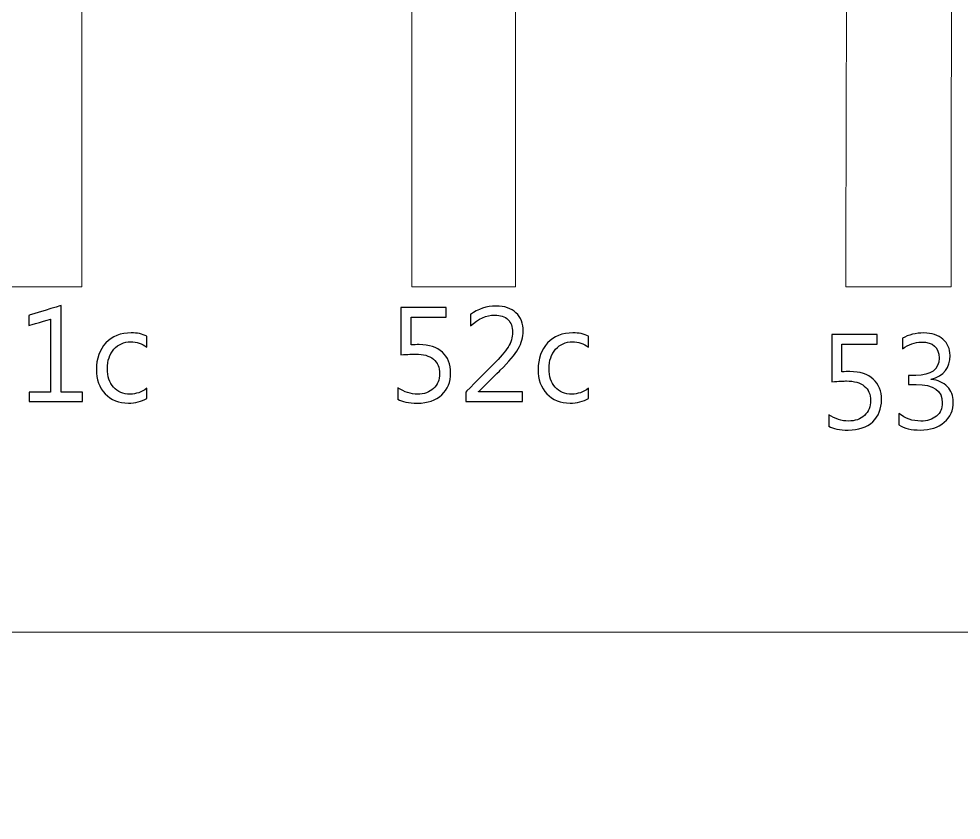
# Model space of a CAD drawing. Header units: centimetres. Extents: x -494 to 505, y -672 to 577.
# Drawn here: x 310.1 to 385.6, y 283.6 to 347.9 of the extents above; entities that cross this region are included whole.
import ezdxf

# ---------------------------------------------------------------- set-up
doc = ezdxf.new("R2010")
doc.units = ezdxf.units.CM
doc.header["$MEASUREMENT"] = 0
doc.layers.add('Camada 1', color=7, linetype='Continuous')
doc.layers.add('Camada 2', color=10, linetype='Continuous')

msp = doc.modelspace()

# ---------------------------------------------------------------- linework, layer by layer
at = {"layer": 'Camada 1', "lineweight": 9}
msp.add_open_spline([(288.960814, 353.67214), (288.960814, 353.67214), (306.821586, 353.757484), (306.821586, 353.757484), (306.821586, 353.757484), (306.821586, 353.757484), (306.803806, 326.357488), (306.803806, 326.357488), (306.803806, 326.357488), (306.803806, 326.357488), (315.147198, 326.356472), (315.147198, 326.356472), (315.147198, 326.356472), (315.147198, 326.356472), (315.160914, 353.57562), (315.160914, 353.57562), (315.160914, 353.57562), (315.160914, 353.57562), (341.611458, 353.57562), (341.611458, 353.57562), (341.611458, 353.57562), (341.611458, 353.57562), (341.611458, 326.355964), (341.611458, 326.355964), (341.611458, 326.355964), (341.611458, 326.355964), (349.923862, 326.357996), (349.923862, 326.357996), (349.923862, 326.357996), (349.923862, 326.357996), (349.92691, 353.617276), (349.92691, 353.617276), (349.92691, 353.617276), (349.92691, 353.617276), (376.460766, 353.605592), (376.460766, 353.605592), (376.460766, 353.605592), (376.460766, 353.605592), (376.395234, 326.36714), (376.395234, 326.36714), (376.395234, 326.36714), (376.395234, 326.36714), (384.838194, 326.357488), (384.838194, 326.357488), (384.838194, 326.357488), (384.838194, 326.357488), (384.869182, 353.677728), (384.869182, 353.677728), (384.869182, 353.677728), (384.869182, 353.677728), (411.304994, 353.702112), (411.304994, 353.702112), (411.304994, 353.702112), (411.304994, 353.702112), (411.304994, 326.35952), (411.304994, 326.35952), (411.304994, 326.35952), (411.304994, 326.35952), (419.585902, 326.365108), (419.585902, 326.365108), (419.585902, 326.365108), (419.585902, 326.365108), (419.720522, 353.670108), (419.720522, 353.670108), (419.720522, 353.670108), (419.720522, 353.670108), (446.437766, 353.618292), (446.437766, 353.618292), (446.437766, 353.618292), (446.437766, 353.618292), (446.52311, 326.358504), (446.52311, 326.358504), (446.52311, 326.358504), (446.52311, 326.358504), (454.750678, 326.360536), (454.750678, 326.360536), (454.750678, 326.360536), (454.750678, 326.360536), (454.791826, 353.618292), (454.791826, 353.618292), (454.791826, 353.618292), (454.791826, 353.618292), (489.229146, 353.633024), (489.229146, 353.633024), (489.229146, 353.633024), (489.229146, 353.633024), (489.287566, 342.489536), (489.287566, 342.489536), (489.287566, 342.489536), (489.287566, 342.489536), (481.005134, 342.497156), (481.005134, 342.497156), (481.005134, 342.497156), (481.005134, 342.497156), (481.005642, 309.723028), (481.005642, 309.723028), (481.005642, 309.723028), (481.005642, 309.723028), (489.285534, 309.728616), (489.285534, 309.728616), (489.285534, 309.728616), (489.285534, 309.728616), (489.28401, 298.680632), (489.28401, 298.680632), (489.28401, 298.680632), (489.28401, 298.680632), (280.265378, 298.67606), (280.265378, 298.67606), (280.265378, 298.67606), (280.265378, 298.67606), (280.256742, 315.430408), (280.256742, 315.430408), (280.256742, 315.430408), (280.256742, 315.430408), (252.19279, 315.430408), (252.19279, 315.430408), (252.19279, 315.430408), (247.88749, 315.334904), (245.91899, 310.748172), (245.883938, 302.43526), (245.883938, 302.43526), (246.230902, 288.837116), (238.245142, 283.140404), (231.76103, 283.8704), (231.76103, 283.8704), (231.76103, 283.8704), (235.595922, 314.865512), (235.595922, 314.865512), (235.595922, 314.865512), (235.595922, 314.865512), (227.385626, 315.718444), (227.385626, 315.718444), (227.385626, 315.718444), (227.385626, 315.718444), (224.653602, 295.469056), (224.653602, 295.469056), (224.653602, 295.469056), (224.653602, 295.469056), (5.72135, 295.22674), (5.72135, 295.22674), (5.72135, 295.22674), (5.72135, 295.22674), (5.716778, 279.167844), (5.716778, 279.167844), (5.716778, 279.167844), (5.716778, 279.167844), (-2.628138, 279.165304), (-2.628138, 279.165304), (-2.628138, 279.165304), (-2.628138, 279.165304), (-2.98577, 224.0915), (-2.98577, 224.0915), (-2.98577, 224.0915), (-2.98577, 224.0915), (-88.789002, 214.483696), (-88.789002, 214.483696), (-88.789002, 214.483696), (-88.789002, 214.483696), (-160.134554, 214.52332), (-160.134554, 214.52332), (-160.134554, 214.52332), (-163.876482, 213.130384), (-165.443662, 209.995516), (-164.388038, 204.757528), (-164.388038, 204.757528), (-164.388038, 204.757528), (-161.889694, 196.939916), (-161.889694, 196.939916), (-161.889694, 196.939916), (-159.55137, 189.6237), (-158.882842, 185.430668), (-164.745162, 183.003444), (-164.745162, 183.003444), (-164.745162, 183.003444), (-175.274478, 179.070508), (-175.274478, 179.070508), (-175.274478, 179.070508), (-189.770766, 172.492416), (-191.904366, 158.459424), (-185.580274, 139.325096), (-185.580274, 139.325096), (-182.29707, 128.78308), (-186.260486, 121.438924), (-192.412366, 123.689364), (-192.412366, 123.689364), (-192.412366, 123.689364), (-261.359142, 146.906996), (-261.359142, 146.906996), (-261.359142, 146.906996), (-259.768086, 152.90292), (-257.854958, 158.898844), (-255.620774, 164.893752), (-255.620774, 164.893752), (-255.620774, 164.893752), (-235.993178, 156.483304), (-235.993178, 156.483304), (-235.993178, 156.483304), (-235.993178, 156.483304), (-233.24947, 164.39388), (-233.24947, 164.39388), (-233.24947, 164.39388), (-233.24947, 164.39388), (-252.959362, 172.804328), (-252.959362, 172.804328), (-252.959362, 172.804328), (-249.96013, 179.295044), (-246.799354, 185.623708), (-243.478558, 191.789812), (-243.478558, 191.789812), (-243.478558, 191.789812), (-223.85147, 181.048152), (-223.85147, 181.048152), (-223.85147, 181.048152), (-223.85147, 181.048152), (-219.526358, 188.126116), (-219.526358, 188.126116), (-219.526358, 188.126116), (-219.526358, 188.126116), (-238.904526, 198.951596), (-238.904526, 198.951596), (-238.904526, 198.951596), (-235.729018, 204.52842), (-232.421938, 209.843116), (-228.924866, 214.772748), (-228.924866, 214.772748), (-228.924866, 214.772748), (-210.96097, 202.698604), (-210.96097, 202.698604), (-210.96097, 202.698604), (-210.96097, 202.698604), (-206.469742, 209.526632), (-206.469742, 209.526632), (-206.469742, 209.526632), (-206.469742, 209.526632), (-224.18421, 221.600776), (-224.18421, 221.600776), (-224.18421, 221.600776), (-220.36151, 226.60102), (-216.750138, 231.702356), (-213.372446, 236.922564), (-213.372446, 236.922564), (-213.372446, 236.922564), (-194.826382, 225.348292), (-194.826382, 225.348292), (-194.826382, 225.348292), (-194.826382, 225.348292), (-191.25057, 232.592372), (-191.25057, 232.592372), (-191.25057, 232.592372), (-191.25057, 232.592372), (-209.380582, 244.333776), (-209.380582, 244.333776), (-209.380582, 244.333776), (-202.259946, 261.027672), (-207.195166, 274.737068), (-227.065078, 282.88488), (-227.065078, 282.88488), (-261.775194, 290.706048), (-301.116238, 286.78124), (-337.022694, 269.0622), (-337.022694, 269.0622), (-362.833158, 254.920496), (-388.11327, 237.066328), (-415.161222, 221.333568), (-415.161222, 221.333568), (-428.876714, 212.451696), (-442.468254, 204.489812), (-456.981306, 198.090028), (-456.981306, 198.090028), (-462.47939, 196.298312), (-466.306662, 195.61048), (-468.373206, 196.760592), (-468.373206, 196.760592), (-481.297234, 208.35874), (-487.891074, 236.208316), (-486.846118, 283.671264), (-486.846118, 283.671264), (-484.055166, 323.948552), (-477.369886, 350.249236), (-465.985606, 359.680256), (-465.985606, 359.680256), (-455.591418, 363.607604), (-416.449002, 364.2106), (-357.647494, 359.764076), (-357.647494, 359.764076), (-317.62573, 356.62108), (-277.81377, 352.853244), (-238.131858, 348.694756), (-238.131858, 348.694756), (-214.866474, 346.01658), (-195.551298, 366.45342), (-178.214274, 397.942308), (-178.214274, 397.942308), (-183.909462, 398.922748), (-187.93587, 403.347936), (-188.438282, 412.292292), (-188.438282, 412.292292), (-188.327538, 422.884092), (-183.723026, 428.164752), (-174.94631, 428.932848), (-174.94631, 428.932848), (-171.28617, 428.963836), (-167.626538, 428.92218), (-163.96843, 428.50308), (-163.96843, 428.50308), (-159.001206, 427.909736), (-156.690822, 430.099216), (-156.854398, 436.178452), (-156.854398, 436.178452), (-156.854398, 436.178452), (-156.778198, 448.203828), (-156.778198, 448.203828), (-156.778198, 448.203828), (-156.778198, 448.203828), (-147.700746, 448.20332), (-147.700746, 448.20332), (-147.700746, 448.20332), (-147.700746, 448.20332), (-147.697698, 465.516468), (-147.697698, 465.516468), (-147.697698, 465.516468), (-147.697698, 465.516468), (-132.459222, 465.506816), (-132.459222, 465.506816), (-132.459222, 465.506816), (-132.459222, 465.506816), (-117.536722, 483.837996), (-117.536722, 483.837996), (-117.536722, 483.837996), (-117.536722, 483.837996), (-45.491654, 483.825804), (-45.491654, 483.825804), (-45.491654, 483.825804), (-45.491654, 483.825804), (-45.47489, 454.015348), (-45.47489, 454.015348), (-45.47489, 454.015348), (-45.47489, 454.015348), (-36.796218, 454.018396), (-36.796218, 454.018396), (-36.796218, 454.018396), (-36.796218, 454.018396), (-36.920678, 434.287168), (-36.920678, 434.287168), (-36.920678, 434.287168), (-37.163502, 430.041812), (-40.062658, 428.173896), (-44.477686, 427.461172), (-44.477686, 427.461172), (-44.477686, 427.461172), (-58.86831, 427.45914), (-58.86831, 427.45914), (-58.86831, 427.45914), (-58.86831, 427.45914), (-58.872882, 414.921192), (-58.872882, 414.921192), (-58.872882, 414.921192), (-58.872882, 414.921192), (-43.79849, 414.921192), (-43.79849, 414.921192), (-43.79849, 414.921192), (-24.761698, 414.171384), (-13.673582, 411.255972), (-8.36295, 404.78964), (-8.36295, 404.78964), (-4.952238, 400.746468), (-2.86385, 396.261336), (-2.70891, 391.1346), (-2.70891, 391.1346), (-2.70891, 391.1346), (-2.534666, 366.474248), (-2.534666, 366.474248), (-2.534666, 366.474248), (-2.534666, 366.474248), (5.877814, 366.480344), (5.877814, 366.480344), (5.877814, 366.480344), (5.877814, 366.480344), (5.90169, 347.073728), (5.90169, 347.073728), (5.90169, 347.073728), (5.90169, 347.073728), (233.39171, 347.06814), (233.39171, 347.06814), (233.39171, 347.06814), (233.39171, 347.06814), (233.356658, 357.819452), (233.356658, 357.819452), (233.356658, 357.819452), (238.909098, 375.214388), (244.365526, 393.373356), (250.012962, 410.004768), (250.012962, 410.004768), (252.496066, 417.378896), (256.725674, 421.44188), (262.677402, 421.235124), (262.677402, 421.235124), (270.499078, 420.488872), (274.919186, 415.631376), (277.312882, 408.136344), (277.312882, 408.136344), (281.81935, 390.775952), (285.049722, 371.798088), (288.960814, 353.67214)], degree=3, knots=[0, 0, 0, 0, 0.009803922, 0.009803922, 0.009803922, 0.009803932, 0.019607843, 0.019607843, 0.019607843, 0.019607853, 0.029411765, 0.029411765, 0.029411765, 0.029411775, 0.039215686, 0.039215686, 0.039215686, 0.039215696, 0.049019608, 0.049019608, 0.049019608, 0.049019618, 0.058823529, 0.058823529, 0.058823529, 0.058823539, 0.068627451, 0.068627451, 0.068627451, 0.068627461, 0.078431373, 0.078431373, 0.078431373, 0.078431383, 0.088235294, 0.088235294, 0.088235294, 0.088235304, 0.098039216, 0.098039216, 0.098039216, 0.098039226, 0.107843137, 0.107843137, 0.107843137, 0.107843147, 0.117647059, 0.117647059, 0.117647059, 0.117647069, 0.12745098, 0.12745098, 0.12745098, 0.12745099, 0.137254902, 0.137254902, 0.137254902, 0.137254912, 0.147058824, 0.147058824, 0.147058824, 0.147058834, 0.156862745, 0.156862745, 0.156862745, 0.156862755, 0.166666667, 0.166666667, 0.166666667, 0.166666677, 0.176470588, 0.176470588, 0.176470588, 0.176470598, 0.18627451, 0.18627451, 0.18627451, 0.18627452, 0.196078431, 0.196078431, 0.196078431, 0.196078441, 0.205882353, 0.205882353, 0.205882353, 0.205882363, 0.215686275, 0.215686275, 0.215686275, 0.215686285, 0.225490196, 0.225490196, 0.225490196, 0.225490206, 0.235294118, 0.235294118, 0.235294118, 0.235294128, 0.245098039, 0.245098039, 0.245098039, 0.245098049, 0.254901961, 0.254901961, 0.254901961, 0.254901971, 0.264705882, 0.264705882, 0.264705882, 0.264705892, 0.274509804, 0.274509804, 0.274509804, 0.274509814, 0.284313725, 0.284313725, 0.284313725, 0.284313735, 0.294117647, 0.294117647, 0.294117647, 0.294117657, 0.303921569, 0.303921569, 0.303921569, 0.303921579, 0.31372549, 0.31372549, 0.31372549, 0.3137255, 0.323529412, 0.323529412, 0.323529412, 0.323529422, 0.333333333, 0.333333333, 0.333333333, 0.333333343, 0.343137255, 0.343137255, 0.343137255, 0.343137265, 0.352941176, 0.352941176, 0.352941176, 0.352941186, 0.362745098, 0.362745098, 0.362745098, 0.362745108, 0.37254902, 0.37254902, 0.37254902, 0.37254903, 0.382352941, 0.382352941, 0.382352941, 0.382352951, 0.392156863, 0.392156863, 0.392156863, 0.392156873, 0.401960784, 0.401960784, 0.401960784, 0.401960794, 0.411764706, 0.411764706, 0.411764706, 0.411764716, 0.421568627, 0.421568627, 0.421568627, 0.421568637, 0.431372549, 0.431372549, 0.431372549, 0.431372559, 0.441176471, 0.441176471, 0.441176471, 0.441176481, 0.450980392, 0.450980392, 0.450980392, 0.450980402, 0.460784314, 0.460784314, 0.460784314, 0.460784324, 0.470588235, 0.470588235, 0.470588235, 0.470588245, 0.480392157, 0.480392157, 0.480392157, 0.480392167, 0.490196078, 0.490196078, 0.490196078, 0.490196088, 0.5, 0.5, 0.5, 0.50000001, 0.509803922, 0.509803922, 0.509803922, 0.509803932, 0.519607843, 0.519607843, 0.519607843, 0.519607853, 0.529411765, 0.529411765, 0.529411765, 0.529411775, 0.539215686, 0.539215686, 0.539215686, 0.539215696, 0.549019608, 0.549019608, 0.549019608, 0.549019618, 0.558823529, 0.558823529, 0.558823529, 0.558823539, 0.568627451, 0.568627451, 0.568627451, 0.568627461, 0.578431373, 0.578431373, 0.578431373, 0.578431383, 0.588235294, 0.588235294, 0.588235294, 0.588235304, 0.598039216, 0.598039216, 0.598039216, 0.598039226, 0.607843137, 0.607843137, 0.607843137, 0.607843147, 0.617647059, 0.617647059, 0.617647059, 0.617647069, 0.62745098, 0.62745098, 0.62745098, 0.62745099, 0.637254902, 0.637254902, 0.637254902, 0.637254912, 0.647058824, 0.647058824, 0.647058824, 0.647058834, 0.656862745, 0.656862745, 0.656862745, 0.656862755, 0.666666667, 0.666666667, 0.666666667, 0.666666677, 0.676470588, 0.676470588, 0.676470588, 0.676470598, 0.68627451, 0.68627451, 0.68627451, 0.68627452, 0.696078431, 0.696078431, 0.696078431, 0.696078441, 0.705882353, 0.705882353, 0.705882353, 0.705882363, 0.715686275, 0.715686275, 0.715686275, 0.715686285, 0.725490196, 0.725490196, 0.725490196, 0.725490206, 0.735294118, 0.735294118, 0.735294118, 0.735294128, 0.745098039, 0.745098039, 0.745098039, 0.745098049, 0.754901961, 0.754901961, 0.754901961, 0.754901971, 0.764705882, 0.764705882, 0.764705882, 0.764705892, 0.774509804, 0.774509804, 0.774509804, 0.774509814, 0.784313725, 0.784313725, 0.784313725, 0.784313735, 0.794117647, 0.794117647, 0.794117647, 0.794117657, 0.803921569, 0.803921569, 0.803921569, 0.803921579, 0.81372549, 0.81372549, 0.81372549, 0.8137255, 0.823529412, 0.823529412, 0.823529412, 0.823529422, 0.833333333, 0.833333333, 0.833333333, 0.833333343, 0.843137255, 0.843137255, 0.843137255, 0.843137265, 0.852941176, 0.852941176, 0.852941176, 0.852941186, 0.862745098, 0.862745098, 0.862745098, 0.862745108, 0.87254902, 0.87254902, 0.87254902, 0.87254903, 0.882352941, 0.882352941, 0.882352941, 0.882352951, 0.892156863, 0.892156863, 0.892156863, 0.892156873, 0.901960784, 0.901960784, 0.901960784, 0.901960794, 0.911764706, 0.911764706, 0.911764706, 0.911764716, 0.921568627, 0.921568627, 0.921568627, 0.921568637, 0.931372549, 0.931372549, 0.931372549, 0.931372559, 0.941176471, 0.941176471, 0.941176471, 0.941176481, 0.950980392, 0.950980392, 0.950980392, 0.950980402, 0.960784314, 0.960784314, 0.960784314, 0.960784324, 0.970588235, 0.970588235, 0.970588235, 0.970588245, 0.980392157, 0.980392157, 0.980392157, 0.980392167, 1, 1, 1, 1], dxfattribs=at)
at = {"layer": 'Camada 2'}
for points, knots in [([(315.203332, 317.17488), (315.203332, 317.17488), (310.945276, 317.17488), (310.945276, 317.17488), (310.945276, 317.17488), (310.945276, 317.17488), (310.945276, 317.927482), (310.945276, 317.927482), (310.945276, 317.927482), (310.945276, 317.927482), (312.644028, 317.927482), (312.644028, 317.927482), (312.644028, 317.927482), (312.644028, 317.927482), (312.644028, 323.780658), (312.644028, 323.780658), (312.644028, 323.780658), (312.644028, 323.780658), (310.902096, 323.260974), (310.902096, 323.260974), (310.902096, 323.260974), (310.902096, 323.260974), (310.902096, 324.078092), (310.902096, 324.078092), (310.902096, 324.078092), (310.902096, 324.078092), (313.504326, 324.873874), (313.504326, 324.873874), (313.504326, 324.873874), (313.504326, 324.873874), (313.504326, 317.927482), (313.504326, 317.927482), (313.504326, 317.927482), (313.504326, 317.927482), (315.203332, 317.927482), (315.203332, 317.927482), (315.203332, 317.927482), (315.203332, 317.927482), (315.203332, 317.17488), (315.203332, 317.17488)], [0, 0, 0, 0, 0.090909091, 0.090909091, 0.090909091, 0.090909101, 0.181818182, 0.181818182, 0.181818182, 0.181818192, 0.272727273, 0.272727273, 0.272727273, 0.272727283, 0.363636364, 0.363636364, 0.363636364, 0.363636374, 0.454545455, 0.454545455, 0.454545455, 0.454545465, 0.545454545, 0.545454545, 0.545454545, 0.545454555, 0.636363636, 0.636363636, 0.636363636, 0.636363646, 0.727272727, 0.727272727, 0.727272727, 0.727272737, 0.818181818, 0.818181818, 0.818181818, 0.818181828, 1, 1, 1, 1]), ([(350.471232, 317.17488), (350.471232, 317.17488), (345.933522, 317.17488), (345.933522, 317.17488), (345.933522, 317.17488), (345.933522, 317.17488), (345.933522, 317.938404), (345.933522, 317.938404), (345.933522, 317.938404), (345.933522, 317.938404), (348.127066, 320.13906), (348.127066, 320.13906), (348.127066, 320.13906), (348.687898, 320.699892), (349.087694, 321.165982), (349.325946, 321.538854), (349.325946, 321.538854), (349.56623, 321.911472), (349.686118, 322.311268), (349.686118, 322.734178), (349.686118, 322.734178), (349.686118, 323.167756), (349.56242, 323.504814), (349.3135, 323.743066), (349.3135, 323.743066), (349.064326, 323.981318), (348.711266, 324.099682), (348.252542, 324.099682), (348.252542, 324.099682), (347.580458, 324.099682), (346.937076, 323.812916), (346.320618, 323.239384), (346.320618, 323.239384), (346.320618, 323.239384), (346.320618, 324.142608), (346.320618, 324.142608), (346.320618, 324.142608), (346.908374, 324.601586), (347.592904, 324.830948), (348.37243, 324.830948), (348.37243, 324.830948), (349.044514, 324.830948), (349.573342, 324.648068), (349.95866, 324.28434), (349.95866, 324.28434), (350.343978, 323.920612), (350.535748, 323.431154), (350.535748, 322.818252), (350.535748, 322.818252), (350.535748, 322.33616), (350.40316, 321.863212), (350.135952, 321.402456), (350.135952, 321.402456), (349.870776, 320.941954), (349.39224, 320.3702), (348.702376, 319.687448), (348.702376, 319.687448), (348.702376, 319.687448), (346.965778, 317.970662), (346.965778, 317.970662), (346.965778, 317.970662), (346.965778, 317.970662), (346.965778, 317.949072), (346.965778, 317.949072), (346.965778, 317.949072), (346.965778, 317.949072), (350.471232, 317.949072), (350.471232, 317.949072), (350.471232, 317.949072), (350.471232, 317.949072), (350.471232, 317.17488), (350.471232, 317.17488)], [0, 0, 0, 0, 0.052631579, 0.052631579, 0.052631579, 0.052631589, 0.105263158, 0.105263158, 0.105263158, 0.105263168, 0.157894737, 0.157894737, 0.157894737, 0.157894747, 0.210526316, 0.210526316, 0.210526316, 0.210526326, 0.263157895, 0.263157895, 0.263157895, 0.263157905, 0.315789474, 0.315789474, 0.315789474, 0.315789484, 0.368421053, 0.368421053, 0.368421053, 0.368421063, 0.421052632, 0.421052632, 0.421052632, 0.421052642, 0.473684211, 0.473684211, 0.473684211, 0.473684221, 0.526315789, 0.526315789, 0.526315789, 0.526315799, 0.578947368, 0.578947368, 0.578947368, 0.578947378, 0.631578947, 0.631578947, 0.631578947, 0.631578957, 0.684210526, 0.684210526, 0.684210526, 0.684210536, 0.736842105, 0.736842105, 0.736842105, 0.736842115, 0.789473684, 0.789473684, 0.789473684, 0.789473694, 0.842105263, 0.842105263, 0.842105263, 0.842105273, 0.894736842, 0.894736842, 0.894736842, 0.894736852, 1, 1, 1, 1]), ([(340.492588, 317.35776), (340.492588, 317.35776), (340.492588, 318.271652), (340.492588, 318.271652), (340.492588, 318.271652), (341.006938, 317.934848), (341.530178, 317.766192), (342.062308, 317.766192), (342.062308, 317.766192), (342.594692, 317.766192), (343.022936, 317.916814), (343.349072, 318.217804), (343.349072, 318.217804), (343.673684, 318.51727), (343.836752, 318.916812), (343.836752, 319.413382), (343.836752, 319.413382), (343.836752, 319.906142), (343.669874, 320.29146), (343.338404, 320.567304), (343.338404, 320.567304), (343.005156, 320.843402), (342.530176, 320.981324), (341.910162, 320.981324), (341.910162, 320.981324), (341.700358, 320.981324), (341.30615, 320.959988), (340.729062, 320.918586), (340.729062, 320.918586), (340.729062, 320.918586), (340.729062, 324.701916), (340.729062, 324.701916), (340.729062, 324.701916), (340.729062, 324.701916), (344.374216, 324.701916), (344.374216, 324.701916), (344.374216, 324.701916), (344.374216, 324.701916), (344.374216, 323.927724), (344.374216, 323.927724), (344.374216, 323.927724), (344.374216, 323.927724), (341.54618, 323.927724), (341.54618, 323.927724), (341.54618, 323.927724), (341.54618, 323.927724), (341.54618, 321.71259), (341.54618, 321.71259), (341.54618, 321.71259), (341.777574, 321.726814), (341.99068, 321.73418), (342.187784, 321.73418), (342.187784, 321.73418), (342.992456, 321.73418), (343.61628, 321.531488), (344.05697, 321.12839), (344.05697, 321.12839), (344.497914, 320.725038), (344.718386, 320.171318), (344.718386, 319.468754), (344.718386, 319.468754), (344.718386, 318.741298), (344.481912, 318.155066), (344.006932, 317.712598), (344.006932, 317.712598), (343.531952, 317.268098), (342.87968, 317.045848), (342.053418, 317.045848), (342.053418, 317.045848), (341.356442, 317.045848), (340.836504, 317.149734), (340.492588, 317.35776)], [0, 0, 0, 0, 0.052631579, 0.052631579, 0.052631579, 0.052631589, 0.105263158, 0.105263158, 0.105263158, 0.105263168, 0.157894737, 0.157894737, 0.157894737, 0.157894747, 0.210526316, 0.210526316, 0.210526316, 0.210526326, 0.263157895, 0.263157895, 0.263157895, 0.263157905, 0.315789474, 0.315789474, 0.315789474, 0.315789484, 0.368421053, 0.368421053, 0.368421053, 0.368421063, 0.421052632, 0.421052632, 0.421052632, 0.421052642, 0.473684211, 0.473684211, 0.473684211, 0.473684221, 0.526315789, 0.526315789, 0.526315789, 0.526315799, 0.578947368, 0.578947368, 0.578947368, 0.578947378, 0.631578947, 0.631578947, 0.631578947, 0.631578957, 0.684210526, 0.684210526, 0.684210526, 0.684210536, 0.736842105, 0.736842105, 0.736842105, 0.736842115, 0.789473684, 0.789473684, 0.789473684, 0.789473694, 0.842105263, 0.842105263, 0.842105263, 0.842105273, 0.894736842, 0.894736842, 0.894736842, 0.894736852, 1, 1, 1, 1]), ([(320.353944, 317.416942), (319.941702, 317.169546), (319.45072, 317.045848), (318.8843, 317.045848), (318.8843, 317.045848), (318.11722, 317.045848), (317.498984, 317.295022), (317.027814, 317.794894), (317.027814, 317.794894), (316.55639, 318.29502), (316.321694, 318.941958), (316.321694, 319.73774), (316.321694, 319.73774), (316.321694, 320.62293), (316.576202, 321.336162), (317.083186, 321.87388), (317.083186, 321.87388), (317.590424, 322.411598), (318.267842, 322.68033), (319.11544, 322.68033), (319.11544, 322.68033), (319.586864, 322.68033), (320.00444, 322.592446), (320.364612, 322.41871), (320.364612, 322.41871), (320.364612, 322.41871), (320.364612, 321.540632), (320.364612, 321.540632), (320.364612, 321.540632), (319.96507, 321.820032), (319.538604, 321.959986), (319.083182, 321.959986), (319.083182, 321.959986), (318.533018, 321.959986), (318.083184, 321.762882), (317.730124, 321.366642), (317.730124, 321.366642), (317.379096, 320.972434), (317.203328, 320.45275), (317.203328, 319.811146), (317.203328, 319.811146), (317.203328, 319.178432), (317.368174, 318.680338), (317.699898, 318.314578), (317.699898, 318.314578), (318.02959, 317.949072), (318.47409, 317.766192), (319.031366, 317.766192), (319.031366, 317.766192), (319.49898, 317.766192), (319.941702, 317.922148), (320.353944, 318.23406), (320.353944, 318.23406), (320.353944, 318.23406), (320.353944, 317.416942), (320.353944, 317.416942)], [0, 0, 0, 0, 0.066666667, 0.066666667, 0.066666667, 0.066666677, 0.133333333, 0.133333333, 0.133333333, 0.133333343, 0.2, 0.2, 0.2, 0.20000001, 0.266666667, 0.266666667, 0.266666667, 0.266666677, 0.333333333, 0.333333333, 0.333333333, 0.333333343, 0.4, 0.4, 0.4, 0.40000001, 0.466666667, 0.466666667, 0.466666667, 0.466666677, 0.533333333, 0.533333333, 0.533333333, 0.533333343, 0.6, 0.6, 0.6, 0.60000001, 0.666666667, 0.666666667, 0.666666667, 0.666666677, 0.733333333, 0.733333333, 0.733333333, 0.733333343, 0.8, 0.8, 0.8, 0.80000001, 0.866666667, 0.866666667, 0.866666667, 0.866666677, 1, 1, 1, 1]), ([(355.761544, 317.416942), (355.349302, 317.169546), (354.85832, 317.045848), (354.2919, 317.045848), (354.2919, 317.045848), (353.52482, 317.045848), (352.906584, 317.295022), (352.435414, 317.794894), (352.435414, 317.794894), (351.96399, 318.29502), (351.729294, 318.941958), (351.729294, 319.73774), (351.729294, 319.73774), (351.729294, 320.62293), (351.983802, 321.336162), (352.490786, 321.87388), (352.490786, 321.87388), (352.998024, 322.411598), (353.675442, 322.68033), (354.52304, 322.68033), (354.52304, 322.68033), (354.994464, 322.68033), (355.41204, 322.592446), (355.772212, 322.41871), (355.772212, 322.41871), (355.772212, 322.41871), (355.772212, 321.540632), (355.772212, 321.540632), (355.772212, 321.540632), (355.37267, 321.820032), (354.946204, 321.959986), (354.490782, 321.959986), (354.490782, 321.959986), (353.940618, 321.959986), (353.490784, 321.762882), (353.137724, 321.366642), (353.137724, 321.366642), (352.786696, 320.972434), (352.610928, 320.45275), (352.610928, 319.811146), (352.610928, 319.811146), (352.610928, 319.178432), (352.775774, 318.680338), (353.107498, 318.314578), (353.107498, 318.314578), (353.43719, 317.949072), (353.88169, 317.766192), (354.438966, 317.766192), (354.438966, 317.766192), (354.90658, 317.766192), (355.349302, 317.922148), (355.761544, 318.23406), (355.761544, 318.23406), (355.761544, 318.23406), (355.761544, 317.416942), (355.761544, 317.416942)], [0, 0, 0, 0, 0.066666667, 0.066666667, 0.066666667, 0.066666677, 0.133333333, 0.133333333, 0.133333333, 0.133333343, 0.2, 0.2, 0.2, 0.20000001, 0.266666667, 0.266666667, 0.266666667, 0.266666677, 0.333333333, 0.333333333, 0.333333333, 0.333333343, 0.4, 0.4, 0.4, 0.40000001, 0.466666667, 0.466666667, 0.466666667, 0.466666677, 0.533333333, 0.533333333, 0.533333333, 0.533333343, 0.6, 0.6, 0.6, 0.60000001, 0.666666667, 0.666666667, 0.666666667, 0.666666677, 0.733333333, 0.733333333, 0.733333333, 0.733333343, 0.8, 0.8, 0.8, 0.80000001, 0.866666667, 0.866666667, 0.866666667, 0.866666677, 1, 1, 1, 1]), ([(380.660148, 315.295534), (380.660148, 315.295534), (380.660148, 316.220094), (380.660148, 316.220094), (380.660148, 316.220094), (381.174498, 315.811662), (381.75692, 315.607192), (382.404112, 315.607192), (382.404112, 315.607192), (382.930908, 315.607192), (383.350262, 315.738002), (383.663952, 316.001654), (383.663952, 316.001654), (383.977388, 316.265052), (384.133344, 316.61989), (384.133344, 317.06439), (384.133344, 317.06439), (384.133344, 318.04991), (383.43459, 318.542924), (382.038352, 318.542924), (382.038352, 318.542924), (382.038352, 318.542924), (381.413004, 318.542924), (381.413004, 318.542924), (381.413004, 318.542924), (381.413004, 318.542924), (381.413004, 319.273936), (381.413004, 319.273936), (381.413004, 319.273936), (381.413004, 319.273936), (382.007872, 319.273936), (382.007872, 319.273936), (382.007872, 319.273936), (383.253488, 319.273936), (383.87528, 319.73647), (383.87528, 320.659252), (383.87528, 320.659252), (383.87528, 321.514216), (383.4003, 321.940682), (382.450594, 321.940682), (382.450594, 321.940682), (381.920242, 321.940682), (381.420116, 321.761612), (380.95047, 321.402964), (380.95047, 321.402964), (380.95047, 321.402964), (380.95047, 322.241672), (380.95047, 322.241672), (380.95047, 322.241672), (381.43434, 322.528438), (382.006094, 322.671948), (382.663954, 322.671948), (382.663954, 322.671948), (383.298192, 322.671948), (383.80543, 322.503546), (384.187192, 322.168266), (384.187192, 322.168266), (384.567176, 321.831462), (384.757168, 321.401186), (384.757168, 320.876168), (384.757168, 320.876168), (384.757168, 319.88506), (384.253486, 319.247012), (383.244598, 318.964056), (383.244598, 318.964056), (383.244598, 318.964056), (383.244598, 318.942466), (383.244598, 318.942466), (383.244598, 318.942466), (383.785618, 318.890396), (384.215894, 318.700404), (384.534918, 318.37249), (384.534918, 318.37249), (384.85572, 318.044576), (385.015232, 317.63589), (385.015232, 317.146686), (385.015232, 317.146686), (385.015232, 316.469268), (384.77317, 315.924438), (384.287522, 315.50864), (384.287522, 315.50864), (383.801874, 315.09462), (383.162048, 314.886848), (382.368044, 314.886848), (382.368044, 314.886848), (381.653034, 314.886848), (381.083312, 315.022992), (380.660148, 315.295534)], [0, 0, 0, 0, 0.043478261, 0.043478261, 0.043478261, 0.043478271, 0.086956522, 0.086956522, 0.086956522, 0.086956532, 0.130434783, 0.130434783, 0.130434783, 0.130434793, 0.173913043, 0.173913043, 0.173913043, 0.173913053, 0.217391304, 0.217391304, 0.217391304, 0.217391314, 0.260869565, 0.260869565, 0.260869565, 0.260869575, 0.304347826, 0.304347826, 0.304347826, 0.304347836, 0.347826087, 0.347826087, 0.347826087, 0.347826097, 0.391304348, 0.391304348, 0.391304348, 0.391304358, 0.434782609, 0.434782609, 0.434782609, 0.434782619, 0.47826087, 0.47826087, 0.47826087, 0.47826088, 0.52173913, 0.52173913, 0.52173913, 0.52173914, 0.565217391, 0.565217391, 0.565217391, 0.565217401, 0.608695652, 0.608695652, 0.608695652, 0.608695662, 0.652173913, 0.652173913, 0.652173913, 0.652173923, 0.695652174, 0.695652174, 0.695652174, 0.695652184, 0.739130435, 0.739130435, 0.739130435, 0.739130445, 0.782608696, 0.782608696, 0.782608696, 0.782608706, 0.826086957, 0.826086957, 0.826086957, 0.826086967, 0.869565217, 0.869565217, 0.869565217, 0.869565227, 0.913043478, 0.913043478, 0.913043478, 0.913043488, 1, 1, 1, 1]), ([(375.036588, 315.19876), (375.036588, 315.19876), (375.036588, 316.112652), (375.036588, 316.112652), (375.036588, 316.112652), (375.550938, 315.775848), (376.074178, 315.607192), (376.606308, 315.607192), (376.606308, 315.607192), (377.138692, 315.607192), (377.566936, 315.757814), (377.893072, 316.058804), (377.893072, 316.058804), (378.217684, 316.35827), (378.380752, 316.757812), (378.380752, 317.254382), (378.380752, 317.254382), (378.380752, 317.747142), (378.213874, 318.13246), (377.882404, 318.408304), (377.882404, 318.408304), (377.549156, 318.684402), (377.074176, 318.822324), (376.454162, 318.822324), (376.454162, 318.822324), (376.244358, 318.822324), (375.85015, 318.800988), (375.273062, 318.759586), (375.273062, 318.759586), (375.273062, 318.759586), (375.273062, 322.542916), (375.273062, 322.542916), (375.273062, 322.542916), (375.273062, 322.542916), (378.918216, 322.542916), (378.918216, 322.542916), (378.918216, 322.542916), (378.918216, 322.542916), (378.918216, 321.768724), (378.918216, 321.768724), (378.918216, 321.768724), (378.918216, 321.768724), (376.09018, 321.768724), (376.09018, 321.768724), (376.09018, 321.768724), (376.09018, 321.768724), (376.09018, 319.55359), (376.09018, 319.55359), (376.09018, 319.55359), (376.321574, 319.567814), (376.53468, 319.57518), (376.731784, 319.57518), (376.731784, 319.57518), (377.536456, 319.57518), (378.16028, 319.372488), (378.60097, 318.96939), (378.60097, 318.96939), (379.041914, 318.566038), (379.262386, 318.012318), (379.262386, 317.309754), (379.262386, 317.309754), (379.262386, 316.582298), (379.025912, 315.996066), (378.550932, 315.553598), (378.550932, 315.553598), (378.075952, 315.109098), (377.42368, 314.886848), (376.597418, 314.886848), (376.597418, 314.886848), (375.900442, 314.886848), (375.380504, 314.990734), (375.036588, 315.19876)], [0, 0, 0, 0, 0.052631579, 0.052631579, 0.052631579, 0.052631589, 0.105263158, 0.105263158, 0.105263158, 0.105263168, 0.157894737, 0.157894737, 0.157894737, 0.157894747, 0.210526316, 0.210526316, 0.210526316, 0.210526326, 0.263157895, 0.263157895, 0.263157895, 0.263157905, 0.315789474, 0.315789474, 0.315789474, 0.315789484, 0.368421053, 0.368421053, 0.368421053, 0.368421063, 0.421052632, 0.421052632, 0.421052632, 0.421052642, 0.473684211, 0.473684211, 0.473684211, 0.473684221, 0.526315789, 0.526315789, 0.526315789, 0.526315799, 0.578947368, 0.578947368, 0.578947368, 0.578947378, 0.631578947, 0.631578947, 0.631578947, 0.631578957, 0.684210526, 0.684210526, 0.684210526, 0.684210536, 0.736842105, 0.736842105, 0.736842105, 0.736842115, 0.789473684, 0.789473684, 0.789473684, 0.789473694, 0.842105263, 0.842105263, 0.842105263, 0.842105273, 0.894736842, 0.894736842, 0.894736842, 0.894736852, 1, 1, 1, 1])]:
    msp.add_open_spline(points, degree=3, knots=knots, dxfattribs=at)
at = {"layer": 'Camada 2', "lineweight": 9}
for points, knots in [([(315.203332, 317.17488), (315.203332, 317.17488), (310.945276, 317.17488), (310.945276, 317.17488), (310.945276, 317.17488), (310.945276, 317.17488), (310.945276, 317.927482), (310.945276, 317.927482), (310.945276, 317.927482), (310.945276, 317.927482), (312.644028, 317.927482), (312.644028, 317.927482), (312.644028, 317.927482), (312.644028, 317.927482), (312.644028, 323.780658), (312.644028, 323.780658), (312.644028, 323.780658), (312.644028, 323.780658), (310.902096, 323.260974), (310.902096, 323.260974), (310.902096, 323.260974), (310.902096, 323.260974), (310.902096, 324.078092), (310.902096, 324.078092), (310.902096, 324.078092), (310.902096, 324.078092), (313.504326, 324.873874), (313.504326, 324.873874), (313.504326, 324.873874), (313.504326, 324.873874), (313.504326, 317.927482), (313.504326, 317.927482), (313.504326, 317.927482), (313.504326, 317.927482), (315.203332, 317.927482), (315.203332, 317.927482), (315.203332, 317.927482), (315.203332, 317.927482), (315.203332, 317.17488), (315.203332, 317.17488)], [0, 0, 0, 0, 0.090909091, 0.090909091, 0.090909091, 0.090909101, 0.181818182, 0.181818182, 0.181818182, 0.181818192, 0.272727273, 0.272727273, 0.272727273, 0.272727283, 0.363636364, 0.363636364, 0.363636364, 0.363636374, 0.454545455, 0.454545455, 0.454545455, 0.454545465, 0.545454545, 0.545454545, 0.545454545, 0.545454555, 0.636363636, 0.636363636, 0.636363636, 0.636363646, 0.727272727, 0.727272727, 0.727272727, 0.727272737, 0.818181818, 0.818181818, 0.818181818, 0.818181828, 1, 1, 1, 1]), ([(350.471232, 317.17488), (350.471232, 317.17488), (345.933522, 317.17488), (345.933522, 317.17488), (345.933522, 317.17488), (345.933522, 317.17488), (345.933522, 317.938404), (345.933522, 317.938404), (345.933522, 317.938404), (345.933522, 317.938404), (348.127066, 320.13906), (348.127066, 320.13906), (348.127066, 320.13906), (348.687898, 320.699892), (349.087694, 321.165982), (349.325946, 321.538854), (349.325946, 321.538854), (349.56623, 321.911472), (349.686118, 322.311268), (349.686118, 322.734178), (349.686118, 322.734178), (349.686118, 323.167756), (349.56242, 323.504814), (349.3135, 323.743066), (349.3135, 323.743066), (349.064326, 323.981318), (348.711266, 324.099682), (348.252542, 324.099682), (348.252542, 324.099682), (347.580458, 324.099682), (346.937076, 323.812916), (346.320618, 323.239384), (346.320618, 323.239384), (346.320618, 323.239384), (346.320618, 324.142608), (346.320618, 324.142608), (346.320618, 324.142608), (346.908374, 324.601586), (347.592904, 324.830948), (348.37243, 324.830948), (348.37243, 324.830948), (349.044514, 324.830948), (349.573342, 324.648068), (349.95866, 324.28434), (349.95866, 324.28434), (350.343978, 323.920612), (350.535748, 323.431154), (350.535748, 322.818252), (350.535748, 322.818252), (350.535748, 322.33616), (350.40316, 321.863212), (350.135952, 321.402456), (350.135952, 321.402456), (349.870776, 320.941954), (349.39224, 320.3702), (348.702376, 319.687448), (348.702376, 319.687448), (348.702376, 319.687448), (346.965778, 317.970662), (346.965778, 317.970662), (346.965778, 317.970662), (346.965778, 317.970662), (346.965778, 317.949072), (346.965778, 317.949072), (346.965778, 317.949072), (346.965778, 317.949072), (350.471232, 317.949072), (350.471232, 317.949072), (350.471232, 317.949072), (350.471232, 317.949072), (350.471232, 317.17488), (350.471232, 317.17488)], [0, 0, 0, 0, 0.052631579, 0.052631579, 0.052631579, 0.052631589, 0.105263158, 0.105263158, 0.105263158, 0.105263168, 0.157894737, 0.157894737, 0.157894737, 0.157894747, 0.210526316, 0.210526316, 0.210526316, 0.210526326, 0.263157895, 0.263157895, 0.263157895, 0.263157905, 0.315789474, 0.315789474, 0.315789474, 0.315789484, 0.368421053, 0.368421053, 0.368421053, 0.368421063, 0.421052632, 0.421052632, 0.421052632, 0.421052642, 0.473684211, 0.473684211, 0.473684211, 0.473684221, 0.526315789, 0.526315789, 0.526315789, 0.526315799, 0.578947368, 0.578947368, 0.578947368, 0.578947378, 0.631578947, 0.631578947, 0.631578947, 0.631578957, 0.684210526, 0.684210526, 0.684210526, 0.684210536, 0.736842105, 0.736842105, 0.736842105, 0.736842115, 0.789473684, 0.789473684, 0.789473684, 0.789473694, 0.842105263, 0.842105263, 0.842105263, 0.842105273, 0.894736842, 0.894736842, 0.894736842, 0.894736852, 1, 1, 1, 1]), ([(340.492588, 317.35776), (340.492588, 317.35776), (340.492588, 318.271652), (340.492588, 318.271652), (340.492588, 318.271652), (341.006938, 317.934848), (341.530178, 317.766192), (342.062308, 317.766192), (342.062308, 317.766192), (342.594692, 317.766192), (343.022936, 317.916814), (343.349072, 318.217804), (343.349072, 318.217804), (343.673684, 318.51727), (343.836752, 318.916812), (343.836752, 319.413382), (343.836752, 319.413382), (343.836752, 319.906142), (343.669874, 320.29146), (343.338404, 320.567304), (343.338404, 320.567304), (343.005156, 320.843402), (342.530176, 320.981324), (341.910162, 320.981324), (341.910162, 320.981324), (341.700358, 320.981324), (341.30615, 320.959988), (340.729062, 320.918586), (340.729062, 320.918586), (340.729062, 320.918586), (340.729062, 324.701916), (340.729062, 324.701916), (340.729062, 324.701916), (340.729062, 324.701916), (344.374216, 324.701916), (344.374216, 324.701916), (344.374216, 324.701916), (344.374216, 324.701916), (344.374216, 323.927724), (344.374216, 323.927724), (344.374216, 323.927724), (344.374216, 323.927724), (341.54618, 323.927724), (341.54618, 323.927724), (341.54618, 323.927724), (341.54618, 323.927724), (341.54618, 321.71259), (341.54618, 321.71259), (341.54618, 321.71259), (341.777574, 321.726814), (341.99068, 321.73418), (342.187784, 321.73418), (342.187784, 321.73418), (342.992456, 321.73418), (343.61628, 321.531488), (344.05697, 321.12839), (344.05697, 321.12839), (344.497914, 320.725038), (344.718386, 320.171318), (344.718386, 319.468754), (344.718386, 319.468754), (344.718386, 318.741298), (344.481912, 318.155066), (344.006932, 317.712598), (344.006932, 317.712598), (343.531952, 317.268098), (342.87968, 317.045848), (342.053418, 317.045848), (342.053418, 317.045848), (341.356442, 317.045848), (340.836504, 317.149734), (340.492588, 317.35776)], [0, 0, 0, 0, 0.052631579, 0.052631579, 0.052631579, 0.052631589, 0.105263158, 0.105263158, 0.105263158, 0.105263168, 0.157894737, 0.157894737, 0.157894737, 0.157894747, 0.210526316, 0.210526316, 0.210526316, 0.210526326, 0.263157895, 0.263157895, 0.263157895, 0.263157905, 0.315789474, 0.315789474, 0.315789474, 0.315789484, 0.368421053, 0.368421053, 0.368421053, 0.368421063, 0.421052632, 0.421052632, 0.421052632, 0.421052642, 0.473684211, 0.473684211, 0.473684211, 0.473684221, 0.526315789, 0.526315789, 0.526315789, 0.526315799, 0.578947368, 0.578947368, 0.578947368, 0.578947378, 0.631578947, 0.631578947, 0.631578947, 0.631578957, 0.684210526, 0.684210526, 0.684210526, 0.684210536, 0.736842105, 0.736842105, 0.736842105, 0.736842115, 0.789473684, 0.789473684, 0.789473684, 0.789473694, 0.842105263, 0.842105263, 0.842105263, 0.842105273, 0.894736842, 0.894736842, 0.894736842, 0.894736852, 1, 1, 1, 1]), ([(320.353944, 317.416942), (319.941702, 317.169546), (319.45072, 317.045848), (318.8843, 317.045848), (318.8843, 317.045848), (318.11722, 317.045848), (317.498984, 317.295022), (317.027814, 317.794894), (317.027814, 317.794894), (316.55639, 318.29502), (316.321694, 318.941958), (316.321694, 319.73774), (316.321694, 319.73774), (316.321694, 320.62293), (316.576202, 321.336162), (317.083186, 321.87388), (317.083186, 321.87388), (317.590424, 322.411598), (318.267842, 322.68033), (319.11544, 322.68033), (319.11544, 322.68033), (319.586864, 322.68033), (320.00444, 322.592446), (320.364612, 322.41871), (320.364612, 322.41871), (320.364612, 322.41871), (320.364612, 321.540632), (320.364612, 321.540632), (320.364612, 321.540632), (319.96507, 321.820032), (319.538604, 321.959986), (319.083182, 321.959986), (319.083182, 321.959986), (318.533018, 321.959986), (318.083184, 321.762882), (317.730124, 321.366642), (317.730124, 321.366642), (317.379096, 320.972434), (317.203328, 320.45275), (317.203328, 319.811146), (317.203328, 319.811146), (317.203328, 319.178432), (317.368174, 318.680338), (317.699898, 318.314578), (317.699898, 318.314578), (318.02959, 317.949072), (318.47409, 317.766192), (319.031366, 317.766192), (319.031366, 317.766192), (319.49898, 317.766192), (319.941702, 317.922148), (320.353944, 318.23406), (320.353944, 318.23406), (320.353944, 318.23406), (320.353944, 317.416942), (320.353944, 317.416942)], [0, 0, 0, 0, 0.066666667, 0.066666667, 0.066666667, 0.066666677, 0.133333333, 0.133333333, 0.133333333, 0.133333343, 0.2, 0.2, 0.2, 0.20000001, 0.266666667, 0.266666667, 0.266666667, 0.266666677, 0.333333333, 0.333333333, 0.333333333, 0.333333343, 0.4, 0.4, 0.4, 0.40000001, 0.466666667, 0.466666667, 0.466666667, 0.466666677, 0.533333333, 0.533333333, 0.533333333, 0.533333343, 0.6, 0.6, 0.6, 0.60000001, 0.666666667, 0.666666667, 0.666666667, 0.666666677, 0.733333333, 0.733333333, 0.733333333, 0.733333343, 0.8, 0.8, 0.8, 0.80000001, 0.866666667, 0.866666667, 0.866666667, 0.866666677, 1, 1, 1, 1]), ([(355.761544, 317.416942), (355.349302, 317.169546), (354.85832, 317.045848), (354.2919, 317.045848), (354.2919, 317.045848), (353.52482, 317.045848), (352.906584, 317.295022), (352.435414, 317.794894), (352.435414, 317.794894), (351.96399, 318.29502), (351.729294, 318.941958), (351.729294, 319.73774), (351.729294, 319.73774), (351.729294, 320.62293), (351.983802, 321.336162), (352.490786, 321.87388), (352.490786, 321.87388), (352.998024, 322.411598), (353.675442, 322.68033), (354.52304, 322.68033), (354.52304, 322.68033), (354.994464, 322.68033), (355.41204, 322.592446), (355.772212, 322.41871), (355.772212, 322.41871), (355.772212, 322.41871), (355.772212, 321.540632), (355.772212, 321.540632), (355.772212, 321.540632), (355.37267, 321.820032), (354.946204, 321.959986), (354.490782, 321.959986), (354.490782, 321.959986), (353.940618, 321.959986), (353.490784, 321.762882), (353.137724, 321.366642), (353.137724, 321.366642), (352.786696, 320.972434), (352.610928, 320.45275), (352.610928, 319.811146), (352.610928, 319.811146), (352.610928, 319.178432), (352.775774, 318.680338), (353.107498, 318.314578), (353.107498, 318.314578), (353.43719, 317.949072), (353.88169, 317.766192), (354.438966, 317.766192), (354.438966, 317.766192), (354.90658, 317.766192), (355.349302, 317.922148), (355.761544, 318.23406), (355.761544, 318.23406), (355.761544, 318.23406), (355.761544, 317.416942), (355.761544, 317.416942)], [0, 0, 0, 0, 0.066666667, 0.066666667, 0.066666667, 0.066666677, 0.133333333, 0.133333333, 0.133333333, 0.133333343, 0.2, 0.2, 0.2, 0.20000001, 0.266666667, 0.266666667, 0.266666667, 0.266666677, 0.333333333, 0.333333333, 0.333333333, 0.333333343, 0.4, 0.4, 0.4, 0.40000001, 0.466666667, 0.466666667, 0.466666667, 0.466666677, 0.533333333, 0.533333333, 0.533333333, 0.533333343, 0.6, 0.6, 0.6, 0.60000001, 0.666666667, 0.666666667, 0.666666667, 0.666666677, 0.733333333, 0.733333333, 0.733333333, 0.733333343, 0.8, 0.8, 0.8, 0.80000001, 0.866666667, 0.866666667, 0.866666667, 0.866666677, 1, 1, 1, 1]), ([(380.660148, 315.295534), (380.660148, 315.295534), (380.660148, 316.220094), (380.660148, 316.220094), (380.660148, 316.220094), (381.174498, 315.811662), (381.75692, 315.607192), (382.404112, 315.607192), (382.404112, 315.607192), (382.930908, 315.607192), (383.350262, 315.738002), (383.663952, 316.001654), (383.663952, 316.001654), (383.977388, 316.265052), (384.133344, 316.61989), (384.133344, 317.06439), (384.133344, 317.06439), (384.133344, 318.04991), (383.43459, 318.542924), (382.038352, 318.542924), (382.038352, 318.542924), (382.038352, 318.542924), (381.413004, 318.542924), (381.413004, 318.542924), (381.413004, 318.542924), (381.413004, 318.542924), (381.413004, 319.273936), (381.413004, 319.273936), (381.413004, 319.273936), (381.413004, 319.273936), (382.007872, 319.273936), (382.007872, 319.273936), (382.007872, 319.273936), (383.253488, 319.273936), (383.87528, 319.73647), (383.87528, 320.659252), (383.87528, 320.659252), (383.87528, 321.514216), (383.4003, 321.940682), (382.450594, 321.940682), (382.450594, 321.940682), (381.920242, 321.940682), (381.420116, 321.761612), (380.95047, 321.402964), (380.95047, 321.402964), (380.95047, 321.402964), (380.95047, 322.241672), (380.95047, 322.241672), (380.95047, 322.241672), (381.43434, 322.528438), (382.006094, 322.671948), (382.663954, 322.671948), (382.663954, 322.671948), (383.298192, 322.671948), (383.80543, 322.503546), (384.187192, 322.168266), (384.187192, 322.168266), (384.567176, 321.831462), (384.757168, 321.401186), (384.757168, 320.876168), (384.757168, 320.876168), (384.757168, 319.88506), (384.253486, 319.247012), (383.244598, 318.964056), (383.244598, 318.964056), (383.244598, 318.964056), (383.244598, 318.942466), (383.244598, 318.942466), (383.244598, 318.942466), (383.785618, 318.890396), (384.215894, 318.700404), (384.534918, 318.37249), (384.534918, 318.37249), (384.85572, 318.044576), (385.015232, 317.63589), (385.015232, 317.146686), (385.015232, 317.146686), (385.015232, 316.469268), (384.77317, 315.924438), (384.287522, 315.50864), (384.287522, 315.50864), (383.801874, 315.09462), (383.162048, 314.886848), (382.368044, 314.886848), (382.368044, 314.886848), (381.653034, 314.886848), (381.083312, 315.022992), (380.660148, 315.295534)], [0, 0, 0, 0, 0.043478261, 0.043478261, 0.043478261, 0.043478271, 0.086956522, 0.086956522, 0.086956522, 0.086956532, 0.130434783, 0.130434783, 0.130434783, 0.130434793, 0.173913043, 0.173913043, 0.173913043, 0.173913053, 0.217391304, 0.217391304, 0.217391304, 0.217391314, 0.260869565, 0.260869565, 0.260869565, 0.260869575, 0.304347826, 0.304347826, 0.304347826, 0.304347836, 0.347826087, 0.347826087, 0.347826087, 0.347826097, 0.391304348, 0.391304348, 0.391304348, 0.391304358, 0.434782609, 0.434782609, 0.434782609, 0.434782619, 0.47826087, 0.47826087, 0.47826087, 0.47826088, 0.52173913, 0.52173913, 0.52173913, 0.52173914, 0.565217391, 0.565217391, 0.565217391, 0.565217401, 0.608695652, 0.608695652, 0.608695652, 0.608695662, 0.652173913, 0.652173913, 0.652173913, 0.652173923, 0.695652174, 0.695652174, 0.695652174, 0.695652184, 0.739130435, 0.739130435, 0.739130435, 0.739130445, 0.782608696, 0.782608696, 0.782608696, 0.782608706, 0.826086957, 0.826086957, 0.826086957, 0.826086967, 0.869565217, 0.869565217, 0.869565217, 0.869565227, 0.913043478, 0.913043478, 0.913043478, 0.913043488, 1, 1, 1, 1]), ([(375.036588, 315.19876), (375.036588, 315.19876), (375.036588, 316.112652), (375.036588, 316.112652), (375.036588, 316.112652), (375.550938, 315.775848), (376.074178, 315.607192), (376.606308, 315.607192), (376.606308, 315.607192), (377.138692, 315.607192), (377.566936, 315.757814), (377.893072, 316.058804), (377.893072, 316.058804), (378.217684, 316.35827), (378.380752, 316.757812), (378.380752, 317.254382), (378.380752, 317.254382), (378.380752, 317.747142), (378.213874, 318.13246), (377.882404, 318.408304), (377.882404, 318.408304), (377.549156, 318.684402), (377.074176, 318.822324), (376.454162, 318.822324), (376.454162, 318.822324), (376.244358, 318.822324), (375.85015, 318.800988), (375.273062, 318.759586), (375.273062, 318.759586), (375.273062, 318.759586), (375.273062, 322.542916), (375.273062, 322.542916), (375.273062, 322.542916), (375.273062, 322.542916), (378.918216, 322.542916), (378.918216, 322.542916), (378.918216, 322.542916), (378.918216, 322.542916), (378.918216, 321.768724), (378.918216, 321.768724), (378.918216, 321.768724), (378.918216, 321.768724), (376.09018, 321.768724), (376.09018, 321.768724), (376.09018, 321.768724), (376.09018, 321.768724), (376.09018, 319.55359), (376.09018, 319.55359), (376.09018, 319.55359), (376.321574, 319.567814), (376.53468, 319.57518), (376.731784, 319.57518), (376.731784, 319.57518), (377.536456, 319.57518), (378.16028, 319.372488), (378.60097, 318.96939), (378.60097, 318.96939), (379.041914, 318.566038), (379.262386, 318.012318), (379.262386, 317.309754), (379.262386, 317.309754), (379.262386, 316.582298), (379.025912, 315.996066), (378.550932, 315.553598), (378.550932, 315.553598), (378.075952, 315.109098), (377.42368, 314.886848), (376.597418, 314.886848), (376.597418, 314.886848), (375.900442, 314.886848), (375.380504, 314.990734), (375.036588, 315.19876)], [0, 0, 0, 0, 0.052631579, 0.052631579, 0.052631579, 0.052631589, 0.105263158, 0.105263158, 0.105263158, 0.105263168, 0.157894737, 0.157894737, 0.157894737, 0.157894747, 0.210526316, 0.210526316, 0.210526316, 0.210526326, 0.263157895, 0.263157895, 0.263157895, 0.263157905, 0.315789474, 0.315789474, 0.315789474, 0.315789484, 0.368421053, 0.368421053, 0.368421053, 0.368421063, 0.421052632, 0.421052632, 0.421052632, 0.421052642, 0.473684211, 0.473684211, 0.473684211, 0.473684221, 0.526315789, 0.526315789, 0.526315789, 0.526315799, 0.578947368, 0.578947368, 0.578947368, 0.578947378, 0.631578947, 0.631578947, 0.631578947, 0.631578957, 0.684210526, 0.684210526, 0.684210526, 0.684210536, 0.736842105, 0.736842105, 0.736842105, 0.736842115, 0.789473684, 0.789473684, 0.789473684, 0.789473694, 0.842105263, 0.842105263, 0.842105263, 0.842105273, 0.894736842, 0.894736842, 0.894736842, 0.894736852, 1, 1, 1, 1])]:
    msp.add_open_spline(points, degree=3, knots=knots, dxfattribs=at)

doc.saveas('drawing.dxf')
